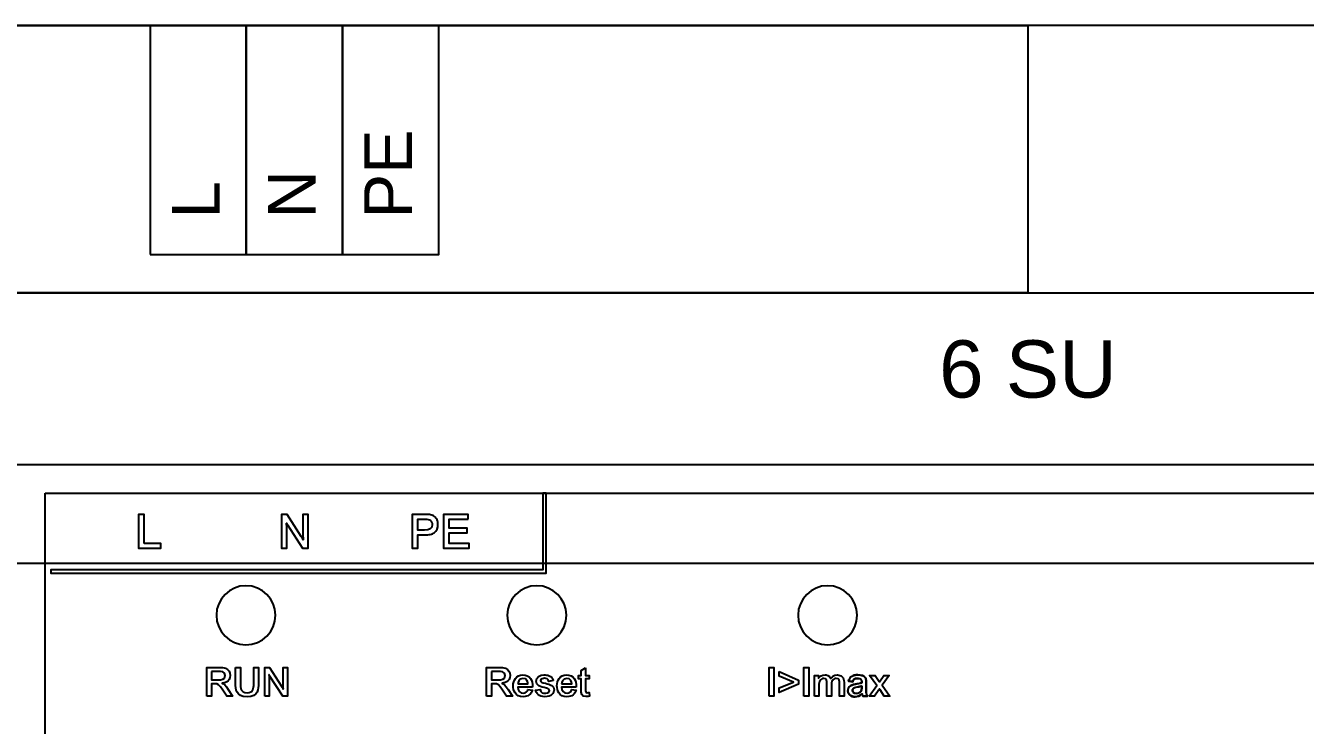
# Model space of a CAD drawing. Header units: millimetres. Extents: x 2151 to 5908, y -441 to 3322.
# Drawn here: x 3203.5 to 3270.6, y 2089.9 to 2126.6 of the extents above; entities that cross this region are included whole.
import ezdxf
from ezdxf.enums import TextEntityAlignment as Align

# ---------------------------------------------------------------- set-up
doc = ezdxf.new("R2010")
doc.units = ezdxf.units.MM
doc.layers.add('2DE_OBJ_Eti-Apparatus', color=7, linetype='Continuous', lineweight=25)
for name, color, linetype in [('Beschriftung', 7, 'Continuous'), ('Gehäuse', 7, 'Continuous'), ('Klemmen', 7, 'Continuous')]:
    doc.layers.add(name, color=color, linetype=linetype)
doc.styles.add('ARIAL', font='arial.ttf')
doc.styles.add('CP_ATTR', font='ARIAL.TTF')
doc.styles.get("Standard").update_dxf_attribs({"font": 'ARIAL.TTF'})

# ---------------------------------------------------------------- blocks, each defined once
blk = doc.blocks.new('2de_eti_9_4352_5ex0yz5')
at = {"linetype": 'Continuous'}
blk.add_line((716, 35), (0, 35), dxfattribs=at)
at = {"linetype": 'ByBlock', "style": 'CP_ATTR', "flags": 9}
for tag, p in [('CURRENT', (0, 5)), ('LINK', (0, 5)), ('CHARACTER', (0, 5)), ('POWER', (0, 5)), ('ORDER-NO', (0, 5)), ('PRODUCT-TYPE', (0, 5)), ('ARTICLE', (0, 5)), ('GROUP', (0, 5)), ('NUMBER', (0, 5)), ('NAME', (0, 5)), ('EL-STATUS', (0, 4.999)), ('FUNCTION', (0, 4.999)), ('ARTICLE-2', (0, 4.999)), ('ARTICLE-1', (0, 4.999)), ('VOLTAGE', (0, 4.999)), ('PRODUCER', (0, 4.999)), ('WEIGHT', (0.001, 5)), ('IP', (0.001, 5)), ('OTHER', (0.001, 5))]:
    blk.add_attdef(tag, text='', height=0.00005, dxfattribs=at).set_placement(p, align=Align.MIDDLE_LEFT)
blk = doc.blocks.new('Gehäuse_6_TE')
at = {"layer": 'Gehäuse'}
for p, q in [((0, 77), (108, 77)), ((0, 68), (108, 68))]:
    blk.add_line(p, q, dxfattribs=at)
for points in [[(0, 0), (108, 0), (108, 91), (0, 91)], [(0, 91), (54, 91), (54, 77), (0, 77)], [(108, 91), (54, 91), (54, 77), (108, 77)], [(2.5, 66.5), (105.5, 66.5), (105.5, 24.5), (2.5, 24.5)]]:
    blk.add_lwpolyline(points, close=True, dxfattribs=at)
at = {"layer": 'Gehäuse', "insert": (54, 72.986), "char_height": 3, "attachment_point": 5}
blk.add_mtext_dynamic_manual_height_columns('6 SU', width=11.12522, gutter_width=25.4, heights=[0], dxfattribs=at)
blk = doc.blocks.new('Terminal_3er_5')
at = {"layer": 'Klemmen'}
for points in [[(-7.56, -12), (-2.52, -12), (-2.52, 0), (-7.56, 0)], [(-2.52, -12), (2.52, -12), (2.52, 0), (-2.52, 0)], [(2.52, -12), (7.56, -12), (7.56, 0), (2.52, 0)]]:
    blk.add_lwpolyline(points, close=True, dxfattribs=at)
at = {"layer": 'Klemmen', "style": 'ARIAL'}
for tag, p in [('1', (-3.92, -10.1)), ('2', (1.12, -10.1)), ('3', (6.16, -10.1))]:
    blk.add_attdef(tag, p, '', height=2.5, rotation=90, dxfattribs=at)
blk = doc.blocks.new('STC-0960.01')
at = {"layer": 'Beschriftung'}
for points, knots in [([(28.755, 66.5), (28.755, 66.5), (28.755, 62.312), (28.755, 62.312), (28.755, 62.312), (28.755, 62.312), (2.8, 62.312), (2.8, 62.312), (2.8, 62.312), (2.8, 62.312), (2.8, 62.488), (2.8, 62.488), (2.8, 62.488), (2.8, 62.488), (28.578, 62.488), (28.578, 62.488), (28.578, 62.488), (28.578, 62.488), (28.578, 66.5), (28.578, 66.5), (28.578, 66.5), (28.578, 66.5), (28.755, 66.5), (28.755, 66.5)], [0, 0, 0, 0, 0.142857, 0.142857, 0.142857, 0.142857, 0.285714, 0.285714, 0.285714, 0.285714, 0.428571, 0.428571, 0.428571, 0.428571, 0.571429, 0.571429, 0.571429, 0.571429, 0.714286, 0.714286, 0.714286, 0.714286, 1, 1, 1, 1]), ([(7.683, 63.865), (7.683, 63.865), (8.562, 63.865), (8.562, 63.865), (8.562, 63.865), (8.562, 63.865), (8.562, 63.616), (8.562, 63.616), (8.562, 63.616), (8.562, 63.616), (7.391, 63.616), (7.391, 63.616), (7.391, 63.616), (7.391, 63.616), (7.391, 65.384), (7.391, 65.384), (7.391, 65.384), (7.391, 65.384), (7.683, 65.384), (7.683, 65.384), (7.683, 65.384), (7.683, 65.384), (7.683, 63.865), (7.683, 63.865)], [0, 0, 0, 0, 0.142857, 0.142857, 0.142857, 0.142857, 0.285714, 0.285714, 0.285714, 0.285714, 0.428571, 0.428571, 0.428571, 0.428571, 0.571429, 0.571429, 0.571429, 0.571429, 0.714286, 0.714286, 0.714286, 0.714286, 1, 1, 1, 1]), ([(15.914, 64.231), (15.942, 64.186), (15.962, 64.152), (15.976, 64.128), (15.976, 64.128), (15.989, 64.104), (16.001, 64.081), (16.013, 64.058), (16.013, 64.058), (16.013, 64.058), (16.018, 64.063), (16.018, 64.063), (16.018, 64.063), (16.013, 64.12), (16.01, 64.182), (16.01, 64.248), (16.01, 64.248), (16.01, 64.248), (16.01, 65.384), (16.01, 65.384), (16.01, 65.384), (16.01, 65.384), (16.279, 65.384), (16.279, 65.384), (16.279, 65.384), (16.279, 65.384), (16.279, 63.616), (16.279, 63.616), (16.279, 63.616), (16.279, 63.616), (15.988, 63.616), (15.988, 63.616), (15.988, 63.616), (15.988, 63.616), (15.195, 64.841), (15.195, 64.841), (15.195, 64.841), (15.174, 64.874), (15.159, 64.901), (15.151, 64.922), (15.151, 64.922), (15.151, 64.922), (15.146, 64.917), (15.146, 64.917), (15.146, 64.917), (15.152, 64.86), (15.156, 64.819), (15.156, 64.796), (15.156, 64.796), (15.156, 64.796), (15.156, 63.616), (15.156, 63.616), (15.156, 63.616), (15.156, 63.616), (14.887, 63.616), (14.887, 63.616), (14.887, 63.616), (14.887, 63.616), (14.887, 65.384), (14.887, 65.384), (14.887, 65.384), (14.887, 65.384), (15.176, 65.384), (15.176, 65.384), (15.176, 65.384), (15.176, 65.384), (15.914, 64.231), (15.914, 64.231)], [0, 0, 0, 0, 0.055556, 0.055556, 0.055556, 0.055556, 0.111111, 0.111111, 0.111111, 0.111111, 0.166667, 0.166667, 0.166667, 0.166667, 0.222222, 0.222222, 0.222222, 0.222222, 0.277778, 0.277778, 0.277778, 0.277778, 0.333333, 0.333333, 0.333333, 0.333333, 0.388889, 0.388889, 0.388889, 0.388889, 0.444444, 0.444444, 0.444444, 0.444444, 0.5, 0.5, 0.5, 0.5, 0.555556, 0.555556, 0.555556, 0.555556, 0.611111, 0.611111, 0.611111, 0.611111, 0.666667, 0.666667, 0.666667, 0.666667, 0.722222, 0.722222, 0.722222, 0.722222, 0.777778, 0.777778, 0.777778, 0.777778, 0.833333, 0.833333, 0.833333, 0.833333, 0.888889, 0.888889, 0.888889, 0.888889, 1, 1, 1, 1]), ([(22.901, 65.273), (22.958, 65.227), (23.003, 65.169), (23.035, 65.099), (23.035, 65.099), (23.068, 65.029), (23.084, 64.948), (23.084, 64.856), (23.084, 64.856), (23.084, 64.673), (23.019, 64.53), (22.891, 64.428), (22.891, 64.428), (22.835, 64.384), (22.765, 64.353), (22.68, 64.336), (22.68, 64.336), (22.595, 64.318), (22.498, 64.31), (22.39, 64.31), (22.39, 64.31), (22.39, 64.31), (22.024, 64.31), (22.024, 64.31), (22.024, 64.31), (22.024, 64.31), (22.024, 63.616), (22.024, 63.616), (22.024, 63.616), (22.024, 63.616), (21.733, 63.616), (21.733, 63.616), (21.733, 63.616), (21.733, 63.616), (21.733, 65.384), (21.733, 65.384), (21.733, 65.384), (21.733, 65.384), (22.395, 65.384), (22.395, 65.384), (22.395, 65.384), (22.518, 65.384), (22.619, 65.377), (22.698, 65.363), (22.698, 65.363), (22.777, 65.349), (22.845, 65.319), (22.901, 65.273)], [0, 0, 0, 0, 0.076923, 0.076923, 0.076923, 0.076923, 0.153846, 0.153846, 0.153846, 0.153846, 0.230769, 0.230769, 0.230769, 0.230769, 0.307692, 0.307692, 0.307692, 0.307692, 0.384615, 0.384615, 0.384615, 0.384615, 0.461538, 0.461538, 0.461538, 0.461538, 0.538462, 0.538462, 0.538462, 0.538462, 0.615385, 0.615385, 0.615385, 0.615385, 0.692308, 0.692308, 0.692308, 0.692308, 0.769231, 0.769231, 0.769231, 0.769231, 0.846154, 0.846154, 0.846154, 0.846154, 1, 1, 1, 1]), ([(22.782, 64.853), (22.782, 64.942), (22.753, 65.013), (22.693, 65.065), (22.693, 65.065), (22.66, 65.093), (22.62, 65.112), (22.571, 65.121), (22.571, 65.121), (22.523, 65.13), (22.465, 65.135), (22.397, 65.135), (22.397, 65.135), (22.397, 65.135), (22.024, 65.135), (22.024, 65.135), (22.024, 65.135), (22.024, 65.135), (22.024, 64.559), (22.024, 64.559), (22.024, 64.559), (22.024, 64.559), (22.38, 64.559), (22.38, 64.559), (22.38, 64.559), (22.648, 64.559), (22.782, 64.657), (22.782, 64.853)], [0, 0, 0, 0, 0.125, 0.125, 0.125, 0.125, 0.25, 0.25, 0.25, 0.25, 0.375, 0.375, 0.375, 0.375, 0.5, 0.5, 0.5, 0.5, 0.625, 0.625, 0.625, 0.625, 0.75, 0.75, 0.75, 0.75, 1, 1, 1, 1]), ([(24.674, 65.135), (24.674, 65.135), (23.671, 65.135), (23.671, 65.135), (23.671, 65.135), (23.671, 65.135), (23.671, 64.663), (23.671, 64.663), (23.671, 64.663), (23.671, 64.663), (24.607, 64.663), (24.607, 64.663), (24.607, 64.663), (24.607, 64.663), (24.607, 64.414), (24.607, 64.414), (24.607, 64.414), (24.607, 64.414), (23.671, 64.414), (23.671, 64.414), (23.671, 64.414), (23.671, 64.414), (23.671, 63.865), (23.671, 63.865), (23.671, 63.865), (23.671, 63.865), (24.711, 63.865), (24.711, 63.865), (24.711, 63.865), (24.711, 63.865), (24.711, 63.616), (24.711, 63.616), (24.711, 63.616), (24.711, 63.616), (23.38, 63.616), (23.38, 63.616), (23.38, 63.616), (23.38, 63.616), (23.38, 65.384), (23.38, 65.384), (23.38, 65.384), (23.38, 65.384), (24.674, 65.384), (24.674, 65.384), (24.674, 65.384), (24.674, 65.384), (24.674, 65.135), (24.674, 65.135)], [0, 0, 0, 0, 0.076923, 0.076923, 0.076923, 0.076923, 0.153846, 0.153846, 0.153846, 0.153846, 0.230769, 0.230769, 0.230769, 0.230769, 0.307692, 0.307692, 0.307692, 0.307692, 0.384615, 0.384615, 0.384615, 0.384615, 0.461538, 0.461538, 0.461538, 0.461538, 0.538462, 0.538462, 0.538462, 0.538462, 0.615385, 0.615385, 0.615385, 0.615385, 0.692308, 0.692308, 0.692308, 0.692308, 0.769231, 0.769231, 0.769231, 0.769231, 0.846154, 0.846154, 0.846154, 0.846154, 1, 1, 1, 1]), ([(13.02, 61.65), (13.876, 61.65), (14.57, 60.956), (14.57, 60.1), (14.57, 60.1), (14.57, 59.244), (13.876, 58.55), (13.02, 58.55), (13.02, 58.55), (12.164, 58.55), (11.47, 59.244), (11.47, 60.1), (11.47, 60.1), (11.47, 60.956), (12.164, 61.65), (13.02, 61.65)], [0, 0, 0, 0, 0.2, 0.2, 0.2, 0.2, 0.4, 0.4, 0.4, 0.4, 0.6, 0.6, 0.6, 0.6, 1, 1, 1, 1]), ([(28.26, 61.65), (29.115, 61.65), (29.81, 60.956), (29.81, 60.1), (29.81, 60.1), (29.81, 59.244), (29.115, 58.55), (28.26, 58.55), (28.26, 58.55), (27.404, 58.55), (26.71, 59.244), (26.71, 60.1), (26.71, 60.1), (26.71, 60.956), (27.404, 61.65), (28.26, 61.65)], [0, 0, 0, 0, 0.2, 0.2, 0.2, 0.2, 0.4, 0.4, 0.4, 0.4, 0.6, 0.6, 0.6, 0.6, 1, 1, 1, 1]), ([(43.5, 61.65), (44.356, 61.65), (45.05, 60.956), (45.05, 60.1), (45.05, 60.1), (45.05, 59.244), (44.356, 58.55), (43.5, 58.55), (43.5, 58.55), (42.645, 58.55), (41.95, 59.244), (41.95, 60.1), (41.95, 60.1), (41.95, 60.956), (42.645, 61.65), (43.5, 61.65)], [0, 0, 0, 0, 0.2, 0.2, 0.2, 0.2, 0.4, 0.4, 0.4, 0.4, 0.6, 0.6, 0.6, 0.6, 1, 1, 1, 1]), ([(10.972, 55.855), (10.972, 55.855), (11.222, 55.855), (11.222, 55.855), (11.222, 55.855), (11.222, 55.855), (11.222, 56.509), (11.222, 56.509), (11.222, 56.509), (11.222, 56.509), (11.374, 56.509), (11.374, 56.509), (11.374, 56.509), (11.567, 56.509), (11.607, 56.475), (11.804, 56.177), (11.804, 56.177), (11.804, 56.177), (12.016, 55.855), (12.016, 55.855), (12.016, 55.855), (12.016, 55.855), (12.321, 55.855), (12.321, 55.855), (12.321, 55.855), (12.321, 55.855), (12.094, 56.213), (12.094, 56.213), (12.094, 56.213), (11.946, 56.448), (11.859, 56.494), (11.783, 56.532), (11.783, 56.532), (11.783, 56.532), (11.783, 56.537), (11.783, 56.537), (11.783, 56.537), (11.859, 56.545), (12.198, 56.596), (12.198, 56.952), (12.198, 56.952), (12.198, 57.106), (12.12, 57.269), (11.954, 57.33), (11.954, 57.33), (11.847, 57.371), (11.751, 57.371), (11.631, 57.371), (11.631, 57.371), (11.631, 57.371), (10.972, 57.371), (10.972, 57.371), (10.972, 57.371), (10.972, 57.371), (10.972, 55.855), (10.972, 55.855)], [0, 0, 0, 0, 0.066667, 0.066667, 0.066667, 0.066667, 0.133333, 0.133333, 0.133333, 0.133333, 0.2, 0.2, 0.2, 0.2, 0.266667, 0.266667, 0.266667, 0.266667, 0.333333, 0.333333, 0.333333, 0.333333, 0.4, 0.4, 0.4, 0.4, 0.466667, 0.466667, 0.466667, 0.466667, 0.533333, 0.533333, 0.533333, 0.533333, 0.6, 0.6, 0.6, 0.6, 0.666667, 0.666667, 0.666667, 0.666667, 0.733333, 0.733333, 0.733333, 0.733333, 0.8, 0.8, 0.8, 0.8, 0.866667, 0.866667, 0.866667, 0.866667, 1, 1, 1, 1]), ([(11.222, 57.157), (11.222, 57.157), (11.588, 57.157), (11.588, 57.157), (11.588, 57.157), (11.707, 57.157), (11.94, 57.157), (11.94, 56.937), (11.94, 56.937), (11.94, 56.723), (11.73, 56.714), (11.559, 56.714), (11.559, 56.714), (11.559, 56.714), (11.222, 56.714), (11.222, 56.714), (11.222, 56.714), (11.222, 56.714), (11.222, 57.157), (11.222, 57.157)], [0, 0, 0, 0, 0.166667, 0.166667, 0.166667, 0.166667, 0.333333, 0.333333, 0.333333, 0.333333, 0.5, 0.5, 0.5, 0.5, 0.666667, 0.666667, 0.666667, 0.666667, 1, 1, 1, 1]), ([(12.479, 57.371), (12.479, 57.371), (12.479, 56.526), (12.479, 56.526), (12.479, 56.526), (12.479, 56.244), (12.484, 55.829), (13.081, 55.829), (13.081, 55.829), (13.677, 55.829), (13.677, 56.249), (13.677, 56.532), (13.677, 56.532), (13.677, 56.532), (13.677, 57.371), (13.677, 57.371), (13.677, 57.371), (13.677, 57.371), (13.428, 57.371), (13.428, 57.371), (13.428, 57.371), (13.428, 57.371), (13.428, 56.509), (13.428, 56.509), (13.428, 56.509), (13.428, 56.272), (13.419, 56.043), (13.078, 56.043), (13.078, 56.043), (12.729, 56.043), (12.729, 56.302), (12.729, 56.518), (12.729, 56.518), (12.729, 56.518), (12.729, 57.371), (12.729, 57.371), (12.729, 57.371), (12.729, 57.371), (12.479, 57.371), (12.479, 57.371)], [0, 0, 0, 0, 0.090909, 0.090909, 0.090909, 0.090909, 0.181818, 0.181818, 0.181818, 0.181818, 0.272727, 0.272727, 0.272727, 0.272727, 0.363636, 0.363636, 0.363636, 0.363636, 0.454545, 0.454545, 0.454545, 0.454545, 0.545455, 0.545455, 0.545455, 0.545455, 0.636364, 0.636364, 0.636364, 0.636364, 0.727273, 0.727273, 0.727273, 0.727273, 0.818182, 0.818182, 0.818182, 0.818182, 1, 1, 1, 1]), ([(14.003, 55.855), (14.003, 55.855), (14.234, 55.855), (14.234, 55.855), (14.234, 55.855), (14.234, 55.855), (14.234, 56.863), (14.234, 56.863), (14.234, 56.863), (14.234, 56.894), (14.228, 56.952), (14.226, 56.971), (14.226, 56.971), (14.226, 56.971), (14.23, 56.975), (14.23, 56.975), (14.23, 56.975), (14.236, 56.958), (14.243, 56.943), (14.26, 56.918), (14.26, 56.918), (14.26, 56.918), (14.947, 55.855), (14.947, 55.855), (14.947, 55.855), (14.947, 55.855), (15.197, 55.855), (15.197, 55.855), (15.197, 55.855), (15.197, 55.855), (15.197, 57.371), (15.197, 57.371), (15.197, 57.371), (15.197, 57.371), (14.967, 57.371), (14.967, 57.371), (14.967, 57.371), (14.967, 57.371), (14.967, 56.412), (14.967, 56.412), (14.967, 56.412), (14.967, 56.333), (14.971, 56.257), (14.973, 56.238), (14.973, 56.238), (14.973, 56.238), (14.969, 56.234), (14.969, 56.234), (14.969, 56.234), (14.937, 56.302), (14.928, 56.31), (14.886, 56.378), (14.886, 56.378), (14.886, 56.378), (14.251, 57.371), (14.251, 57.371), (14.251, 57.371), (14.251, 57.371), (14.003, 57.371), (14.003, 57.371), (14.003, 57.371), (14.003, 57.371), (14.003, 55.855), (14.003, 55.855)], [0, 0, 0, 0, 0.058824, 0.058824, 0.058824, 0.058824, 0.117647, 0.117647, 0.117647, 0.117647, 0.176471, 0.176471, 0.176471, 0.176471, 0.235294, 0.235294, 0.235294, 0.235294, 0.294118, 0.294118, 0.294118, 0.294118, 0.352941, 0.352941, 0.352941, 0.352941, 0.411765, 0.411765, 0.411765, 0.411765, 0.470588, 0.470588, 0.470588, 0.470588, 0.529412, 0.529412, 0.529412, 0.529412, 0.588235, 0.588235, 0.588235, 0.588235, 0.647059, 0.647059, 0.647059, 0.647059, 0.705882, 0.705882, 0.705882, 0.705882, 0.764706, 0.764706, 0.764706, 0.764706, 0.823529, 0.823529, 0.823529, 0.823529, 0.882353, 0.882353, 0.882353, 0.882353, 1, 1, 1, 1]), ([(25.634, 55.855), (25.634, 55.855), (25.884, 55.855), (25.884, 55.855), (25.884, 55.855), (25.884, 55.855), (25.884, 56.509), (25.884, 56.509), (25.884, 56.509), (25.884, 56.509), (26.036, 56.509), (26.036, 56.509), (26.036, 56.509), (26.229, 56.509), (26.269, 56.475), (26.466, 56.177), (26.466, 56.177), (26.466, 56.177), (26.678, 55.855), (26.678, 55.855), (26.678, 55.855), (26.678, 55.855), (26.983, 55.855), (26.983, 55.855), (26.983, 55.855), (26.983, 55.855), (26.756, 56.213), (26.756, 56.213), (26.756, 56.213), (26.608, 56.448), (26.521, 56.494), (26.445, 56.532), (26.445, 56.532), (26.445, 56.532), (26.445, 56.537), (26.445, 56.537), (26.445, 56.537), (26.521, 56.545), (26.86, 56.596), (26.86, 56.952), (26.86, 56.952), (26.86, 57.106), (26.782, 57.269), (26.616, 57.33), (26.616, 57.33), (26.509, 57.371), (26.413, 57.371), (26.293, 57.371), (26.293, 57.371), (26.293, 57.371), (25.634, 57.371), (25.634, 57.371), (25.634, 57.371), (25.634, 57.371), (25.634, 55.855), (25.634, 55.855)], [0, 0, 0, 0, 0.066667, 0.066667, 0.066667, 0.066667, 0.133333, 0.133333, 0.133333, 0.133333, 0.2, 0.2, 0.2, 0.2, 0.266667, 0.266667, 0.266667, 0.266667, 0.333333, 0.333333, 0.333333, 0.333333, 0.4, 0.4, 0.4, 0.4, 0.466667, 0.466667, 0.466667, 0.466667, 0.533333, 0.533333, 0.533333, 0.533333, 0.6, 0.6, 0.6, 0.6, 0.666667, 0.666667, 0.666667, 0.666667, 0.733333, 0.733333, 0.733333, 0.733333, 0.8, 0.8, 0.8, 0.8, 0.866667, 0.866667, 0.866667, 0.866667, 1, 1, 1, 1]), ([(25.884, 57.157), (25.884, 57.157), (26.25, 57.157), (26.25, 57.157), (26.25, 57.157), (26.369, 57.157), (26.602, 57.157), (26.602, 56.937), (26.602, 56.937), (26.602, 56.723), (26.392, 56.714), (26.221, 56.714), (26.221, 56.714), (26.221, 56.714), (25.884, 56.714), (25.884, 56.714), (25.884, 56.714), (25.884, 56.714), (25.884, 57.157), (25.884, 57.157)], [0, 0, 0, 0, 0.166667, 0.166667, 0.166667, 0.166667, 0.333333, 0.333333, 0.333333, 0.333333, 0.5, 0.5, 0.5, 0.5, 0.666667, 0.666667, 0.666667, 0.666667, 1, 1, 1, 1]), ([(30.814, 57.339), (30.814, 57.339), (30.579, 57.199), (30.579, 57.199), (30.579, 57.199), (30.579, 57.199), (30.579, 56.952), (30.579, 56.952), (30.579, 56.952), (30.579, 56.952), (30.443, 56.952), (30.443, 56.952), (30.443, 56.952), (30.443, 56.952), (30.443, 56.767), (30.443, 56.767), (30.443, 56.767), (30.443, 56.767), (30.579, 56.767), (30.579, 56.767), (30.579, 56.767), (30.579, 56.767), (30.579, 56.209), (30.579, 56.209), (30.579, 56.209), (30.579, 56.005), (30.579, 55.836), (30.854, 55.836), (30.854, 55.836), (30.943, 55.836), (30.994, 55.853), (31.03, 55.866), (31.03, 55.866), (31.03, 55.866), (31.004, 56.058), (31.004, 56.058), (31.004, 56.058), (30.985, 56.052), (30.945, 56.039), (30.898, 56.039), (30.898, 56.039), (30.814, 56.039), (30.814, 56.099), (30.814, 56.221), (30.814, 56.221), (30.814, 56.221), (30.814, 56.767), (30.814, 56.767), (30.814, 56.767), (30.814, 56.767), (31.006, 56.767), (31.006, 56.767), (31.006, 56.767), (31.006, 56.767), (31.006, 56.952), (31.006, 56.952), (31.006, 56.952), (31.006, 56.952), (30.814, 56.952), (30.814, 56.952), (30.814, 56.952), (30.814, 56.952), (30.814, 57.339), (30.814, 57.339)], [0, 0, 0, 0, 0.058824, 0.058824, 0.058824, 0.058824, 0.117647, 0.117647, 0.117647, 0.117647, 0.176471, 0.176471, 0.176471, 0.176471, 0.235294, 0.235294, 0.235294, 0.235294, 0.294118, 0.294118, 0.294118, 0.294118, 0.352941, 0.352941, 0.352941, 0.352941, 0.411765, 0.411765, 0.411765, 0.411765, 0.470588, 0.470588, 0.470588, 0.470588, 0.529412, 0.529412, 0.529412, 0.529412, 0.588235, 0.588235, 0.588235, 0.588235, 0.647059, 0.647059, 0.647059, 0.647059, 0.705882, 0.705882, 0.705882, 0.705882, 0.764706, 0.764706, 0.764706, 0.764706, 0.823529, 0.823529, 0.823529, 0.823529, 0.882353, 0.882353, 0.882353, 0.882353, 1, 1, 1, 1]), ([(40.431, 55.855), (40.431, 55.855), (40.681, 55.855), (40.681, 55.855), (40.681, 55.855), (40.681, 55.855), (40.681, 57.371), (40.681, 57.371), (40.681, 57.371), (40.681, 57.371), (40.431, 57.371), (40.431, 57.371), (40.431, 57.371), (40.431, 57.371), (40.431, 55.855), (40.431, 55.855)], [0, 0, 0, 0, 0.2, 0.2, 0.2, 0.2, 0.4, 0.4, 0.4, 0.4, 0.6, 0.6, 0.6, 0.6, 1, 1, 1, 1]), ([(40.958, 57.146), (40.958, 57.146), (40.958, 56.911), (40.958, 56.911), (40.958, 56.911), (40.958, 56.911), (41.72, 56.6), (41.72, 56.6), (41.72, 56.6), (41.72, 56.6), (40.958, 56.297), (40.958, 56.297), (40.958, 56.297), (40.958, 56.297), (40.958, 56.06), (40.958, 56.06), (40.958, 56.06), (40.958, 56.06), (41.978, 56.496), (41.978, 56.496), (41.978, 56.496), (41.978, 56.496), (41.978, 56.706), (41.978, 56.706), (41.978, 56.706), (41.978, 56.706), (40.958, 57.146), (40.958, 57.146)], [0, 0, 0, 0, 0.125, 0.125, 0.125, 0.125, 0.25, 0.25, 0.25, 0.25, 0.375, 0.375, 0.375, 0.375, 0.5, 0.5, 0.5, 0.5, 0.625, 0.625, 0.625, 0.625, 0.75, 0.75, 0.75, 0.75, 1, 1, 1, 1]), ([(42.26, 55.855), (42.26, 55.855), (42.509, 55.855), (42.509, 55.855), (42.509, 55.855), (42.509, 55.855), (42.509, 57.371), (42.509, 57.371), (42.509, 57.371), (42.509, 57.371), (42.26, 57.371), (42.26, 57.371), (42.26, 57.371), (42.26, 57.371), (42.26, 55.855), (42.26, 55.855)], [0, 0, 0, 0, 0.2, 0.2, 0.2, 0.2, 0.4, 0.4, 0.4, 0.4, 0.6, 0.6, 0.6, 0.6, 1, 1, 1, 1]), ([(28.041, 56.338), (28.049, 56.702), (27.895, 56.977), (27.529, 56.977), (27.529, 56.977), (27.167, 56.977), (27.025, 56.676), (27.025, 56.397), (27.025, 56.397), (27.025, 56.17), (27.12, 55.829), (27.548, 55.829), (27.548, 55.829), (27.819, 55.829), (27.971, 55.972), (28.03, 56.17), (28.03, 56.17), (28.03, 56.17), (27.793, 56.206), (27.793, 56.206), (27.793, 56.206), (27.77, 56.137), (27.719, 56.014), (27.554, 56.014), (27.554, 56.014), (27.376, 56.014), (27.273, 56.149), (27.266, 56.338), (27.266, 56.338), (27.266, 56.338), (28.041, 56.338), (28.041, 56.338)], [0, 0, 0, 0, 0.111111, 0.111111, 0.111111, 0.111111, 0.222222, 0.222222, 0.222222, 0.222222, 0.333333, 0.333333, 0.333333, 0.333333, 0.444444, 0.444444, 0.444444, 0.444444, 0.555556, 0.555556, 0.555556, 0.555556, 0.666667, 0.666667, 0.666667, 0.666667, 0.777778, 0.777778, 0.777778, 0.777778, 1, 1, 1, 1]), ([(27.266, 56.505), (27.27, 56.554), (27.304, 56.793), (27.537, 56.793), (27.537, 56.793), (27.755, 56.793), (27.793, 56.602), (27.8, 56.505), (27.8, 56.505), (27.8, 56.505), (27.266, 56.505), (27.266, 56.505)], [0, 0, 0, 0, 0.25, 0.25, 0.25, 0.25, 0.5, 0.5, 0.5, 0.5, 1, 1, 1, 1]), ([(29.123, 56.676), (29.07, 56.952), (28.79, 56.977), (28.644, 56.977), (28.644, 56.977), (28.424, 56.977), (28.231, 56.863), (28.231, 56.649), (28.231, 56.649), (28.231, 56.416), (28.433, 56.359), (28.771, 56.28), (28.771, 56.28), (28.89, 56.253), (28.921, 56.215), (28.921, 56.16), (28.921, 56.16), (28.921, 56.014), (28.723, 56.01), (28.689, 56.01), (28.689, 56.01), (28.608, 56.01), (28.46, 56.033), (28.43, 56.213), (28.43, 56.213), (28.43, 56.213), (28.198, 56.177), (28.198, 56.177), (28.198, 56.177), (28.229, 56.016), (28.361, 55.829), (28.691, 55.829), (28.691, 55.829), (29.032, 55.829), (29.163, 56.022), (29.163, 56.194), (29.163, 56.194), (29.163, 56.416), (28.97, 56.475), (28.712, 56.535), (28.712, 56.535), (28.517, 56.579), (28.454, 56.609), (28.454, 56.678), (28.454, 56.678), (28.454, 56.78), (28.598, 56.797), (28.667, 56.797), (28.667, 56.797), (28.737, 56.797), (28.873, 56.78), (28.898, 56.638), (28.898, 56.638), (28.898, 56.638), (29.123, 56.676), (29.123, 56.676)], [0, 0, 0, 0, 0.066667, 0.066667, 0.066667, 0.066667, 0.133333, 0.133333, 0.133333, 0.133333, 0.2, 0.2, 0.2, 0.2, 0.266667, 0.266667, 0.266667, 0.266667, 0.333333, 0.333333, 0.333333, 0.333333, 0.4, 0.4, 0.4, 0.4, 0.466667, 0.466667, 0.466667, 0.466667, 0.533333, 0.533333, 0.533333, 0.533333, 0.6, 0.6, 0.6, 0.6, 0.666667, 0.666667, 0.666667, 0.666667, 0.733333, 0.733333, 0.733333, 0.733333, 0.8, 0.8, 0.8, 0.8, 0.866667, 0.866667, 0.866667, 0.866667, 1, 1, 1, 1]), ([(30.333, 56.338), (30.342, 56.702), (30.187, 56.977), (29.821, 56.977), (29.821, 56.977), (29.459, 56.977), (29.317, 56.676), (29.317, 56.397), (29.317, 56.397), (29.317, 56.17), (29.413, 55.829), (29.84, 55.829), (29.84, 55.829), (30.111, 55.829), (30.263, 55.972), (30.323, 56.17), (30.323, 56.17), (30.323, 56.17), (30.086, 56.206), (30.086, 56.206), (30.086, 56.206), (30.062, 56.137), (30.012, 56.014), (29.847, 56.014), (29.847, 56.014), (29.669, 56.014), (29.565, 56.149), (29.559, 56.338), (29.559, 56.338), (29.559, 56.338), (30.333, 56.338), (30.333, 56.338)], [0, 0, 0, 0, 0.111111, 0.111111, 0.111111, 0.111111, 0.222222, 0.222222, 0.222222, 0.222222, 0.333333, 0.333333, 0.333333, 0.333333, 0.444444, 0.444444, 0.444444, 0.444444, 0.555556, 0.555556, 0.555556, 0.555556, 0.666667, 0.666667, 0.666667, 0.666667, 0.777778, 0.777778, 0.777778, 0.777778, 1, 1, 1, 1]), ([(29.559, 56.505), (29.563, 56.554), (29.597, 56.793), (29.83, 56.793), (29.83, 56.793), (30.048, 56.793), (30.086, 56.602), (30.092, 56.505), (30.092, 56.505), (30.092, 56.505), (29.559, 56.505), (29.559, 56.505)], [0, 0, 0, 0, 0.25, 0.25, 0.25, 0.25, 0.5, 0.5, 0.5, 0.5, 1, 1, 1, 1]), ([(42.812, 55.855), (42.812, 55.855), (43.047, 55.855), (43.047, 55.855), (43.047, 55.855), (43.047, 55.855), (43.047, 56.407), (43.047, 56.407), (43.047, 56.407), (43.047, 56.53), (43.053, 56.604), (43.091, 56.678), (43.091, 56.678), (43.123, 56.738), (43.206, 56.789), (43.297, 56.789), (43.297, 56.789), (43.466, 56.789), (43.468, 56.623), (43.468, 56.515), (43.468, 56.515), (43.468, 56.515), (43.468, 55.855), (43.468, 55.855), (43.468, 55.855), (43.468, 55.855), (43.703, 55.855), (43.703, 55.855), (43.703, 55.855), (43.703, 55.855), (43.703, 56.441), (43.703, 56.441), (43.703, 56.441), (43.703, 56.537), (43.707, 56.6), (43.748, 56.676), (43.748, 56.676), (43.782, 56.742), (43.866, 56.789), (43.947, 56.789), (43.947, 56.789), (44.124, 56.789), (44.124, 56.632), (44.124, 56.518), (44.124, 56.518), (44.124, 56.518), (44.124, 55.855), (44.124, 55.855), (44.124, 55.855), (44.124, 55.855), (44.359, 55.855), (44.359, 55.855), (44.359, 55.855), (44.359, 55.855), (44.359, 56.585), (44.359, 56.585), (44.359, 56.585), (44.359, 56.67), (44.359, 56.977), (44.014, 56.977), (44.014, 56.977), (43.805, 56.977), (43.712, 56.848), (43.674, 56.793), (43.674, 56.793), (43.597, 56.968), (43.42, 56.977), (43.365, 56.977), (43.365, 56.977), (43.21, 56.977), (43.1, 56.903), (43.03, 56.801), (43.03, 56.801), (43.03, 56.801), (43.026, 56.801), (43.026, 56.801), (43.026, 56.801), (43.026, 56.801), (43.026, 56.952), (43.026, 56.952), (43.026, 56.952), (43.026, 56.952), (42.812, 56.952), (42.812, 56.952), (42.812, 56.952), (42.812, 56.952), (42.812, 55.855), (42.812, 55.855)], [0, 0, 0, 0, 0.043478, 0.043478, 0.043478, 0.043478, 0.086957, 0.086957, 0.086957, 0.086957, 0.130435, 0.130435, 0.130435, 0.130435, 0.173913, 0.173913, 0.173913, 0.173913, 0.217391, 0.217391, 0.217391, 0.217391, 0.26087, 0.26087, 0.26087, 0.26087, 0.304348, 0.304348, 0.304348, 0.304348, 0.347826, 0.347826, 0.347826, 0.347826, 0.391304, 0.391304, 0.391304, 0.391304, 0.434783, 0.434783, 0.434783, 0.434783, 0.478261, 0.478261, 0.478261, 0.478261, 0.521739, 0.521739, 0.521739, 0.521739, 0.565217, 0.565217, 0.565217, 0.565217, 0.608696, 0.608696, 0.608696, 0.608696, 0.652174, 0.652174, 0.652174, 0.652174, 0.695652, 0.695652, 0.695652, 0.695652, 0.73913, 0.73913, 0.73913, 0.73913, 0.782609, 0.782609, 0.782609, 0.782609, 0.826087, 0.826087, 0.826087, 0.826087, 0.869565, 0.869565, 0.869565, 0.869565, 0.913043, 0.913043, 0.913043, 0.913043, 1, 1, 1, 1]), ([(45.082, 56.975), (45.273, 56.975), (45.403, 56.925), (45.474, 56.825), (45.474, 56.825), (45.494, 56.795), (45.506, 56.758), (45.512, 56.714), (45.512, 56.714), (45.518, 56.669), (45.521, 56.617), (45.521, 56.558), (45.521, 56.558), (45.521, 56.558), (45.518, 56.166), (45.518, 56.166), (45.518, 56.166), (45.518, 56.035), (45.54, 55.931), (45.582, 55.853), (45.582, 55.853), (45.582, 55.853), (45.343, 55.853), (45.343, 55.853), (45.343, 55.853), (45.323, 55.903), (45.31, 55.946), (45.305, 55.982), (45.305, 55.982), (45.197, 55.879), (45.075, 55.828), (44.936, 55.828), (44.936, 55.828), (44.821, 55.828), (44.729, 55.857), (44.662, 55.916), (44.662, 55.916), (44.595, 55.974), (44.562, 56.051), (44.562, 56.147), (44.562, 56.147), (44.562, 56.228), (44.586, 56.294), (44.634, 56.345), (44.634, 56.345), (44.682, 56.397), (44.745, 56.435), (44.824, 56.459), (44.824, 56.459), (44.872, 56.473), (44.941, 56.487), (45.032, 56.501), (45.032, 56.501), (45.087, 56.509), (45.132, 56.517), (45.169, 56.525), (45.169, 56.525), (45.206, 56.533), (45.245, 56.544), (45.286, 56.558), (45.286, 56.558), (45.286, 56.558), (45.288, 56.613), (45.288, 56.613), (45.288, 56.613), (45.288, 56.647), (45.282, 56.676), (45.271, 56.7), (45.271, 56.7), (45.258, 56.725), (45.234, 56.747), (45.2, 56.764), (45.2, 56.764), (45.165, 56.782), (45.123, 56.791), (45.072, 56.791), (45.072, 56.791), (44.991, 56.791), (44.932, 56.777), (44.895, 56.751), (44.895, 56.751), (44.858, 56.724), (44.83, 56.679), (44.814, 56.615), (44.814, 56.615), (44.814, 56.615), (44.593, 56.655), (44.593, 56.655), (44.593, 56.655), (44.627, 56.764), (44.683, 56.844), (44.761, 56.897), (44.761, 56.897), (44.838, 56.949), (44.945, 56.975), (45.082, 56.975)], [0, 0, 0, 0, 0.04, 0.04, 0.04, 0.04, 0.08, 0.08, 0.08, 0.08, 0.12, 0.12, 0.12, 0.12, 0.16, 0.16, 0.16, 0.16, 0.2, 0.2, 0.2, 0.2, 0.24, 0.24, 0.24, 0.24, 0.28, 0.28, 0.28, 0.28, 0.32, 0.32, 0.32, 0.32, 0.36, 0.36, 0.36, 0.36, 0.4, 0.4, 0.4, 0.4, 0.44, 0.44, 0.44, 0.44, 0.48, 0.48, 0.48, 0.48, 0.52, 0.52, 0.52, 0.52, 0.56, 0.56, 0.56, 0.56, 0.6, 0.6, 0.6, 0.6, 0.64, 0.64, 0.64, 0.64, 0.68, 0.68, 0.68, 0.68, 0.72, 0.72, 0.72, 0.72, 0.76, 0.76, 0.76, 0.76, 0.8, 0.8, 0.8, 0.8, 0.84, 0.84, 0.84, 0.84, 0.88, 0.88, 0.88, 0.88, 0.92, 0.92, 0.92, 0.92, 1, 1, 1, 1]), ([(44.817, 56.617), (44.846, 56.723), (44.886, 56.793), (45.077, 56.793), (45.077, 56.793), (45.119, 56.793), (45.27, 56.78), (45.287, 56.662), (45.287, 56.662), (45.291, 56.628), (45.291, 56.592), (45.289, 56.56), (45.289, 56.56), (45.206, 56.53), (45.058, 56.505), (44.982, 56.494), (44.982, 56.494), (44.863, 56.475), (44.565, 56.429), (44.565, 56.149), (44.565, 56.149), (44.565, 55.959), (44.707, 55.829), (44.939, 55.829), (44.939, 55.829), (45.138, 55.829), (45.259, 55.938), (45.308, 55.984), (45.308, 55.984), (45.314, 55.948), (45.323, 55.914), (45.346, 55.855), (45.346, 55.855), (45.346, 55.855), (45.585, 55.855), (45.585, 55.855), (45.585, 55.855), (45.562, 55.9), (45.524, 55.969), (45.521, 56.168), (45.521, 56.168), (45.521, 56.168), (45.524, 56.56), (45.524, 56.56), (45.524, 56.56), (45.524, 56.746), (45.5, 56.812), (45.441, 56.869), (45.441, 56.869), (45.361, 56.947), (45.24, 56.977), (45.085, 56.977), (45.085, 56.977), (44.732, 56.977), (44.645, 56.801), (44.597, 56.657), (44.597, 56.657), (44.597, 56.657), (44.817, 56.617), (44.817, 56.617)], [0, 0, 0, 0, 0.0625, 0.0625, 0.0625, 0.0625, 0.125, 0.125, 0.125, 0.125, 0.1875, 0.1875, 0.1875, 0.1875, 0.25, 0.25, 0.25, 0.25, 0.3125, 0.3125, 0.3125, 0.3125, 0.375, 0.375, 0.375, 0.375, 0.4375, 0.4375, 0.4375, 0.4375, 0.5, 0.5, 0.5, 0.5, 0.5625, 0.5625, 0.5625, 0.5625, 0.625, 0.625, 0.625, 0.625, 0.6875, 0.6875, 0.6875, 0.6875, 0.75, 0.75, 0.75, 0.75, 0.8125, 0.8125, 0.8125, 0.8125, 0.875, 0.875, 0.875, 0.875, 1, 1, 1, 1]), ([(45.082, 56.342), (45.02, 56.332), (44.971, 56.322), (44.933, 56.311), (44.933, 56.311), (44.896, 56.301), (44.865, 56.284), (44.84, 56.261), (44.84, 56.261), (44.815, 56.237), (44.803, 56.205), (44.803, 56.164), (44.803, 56.164), (44.803, 56.123), (44.819, 56.086), (44.851, 56.052), (44.851, 56.052), (44.882, 56.018), (44.933, 56.001), (45.002, 56.001), (45.002, 56.001), (45.036, 56.001), (45.074, 56.008), (45.117, 56.022), (45.117, 56.022), (45.16, 56.037), (45.199, 56.065), (45.234, 56.108), (45.234, 56.108), (45.268, 56.151), (45.286, 56.211), (45.286, 56.287), (45.286, 56.287), (45.286, 56.287), (45.286, 56.393), (45.286, 56.393), (45.286, 56.393), (45.26, 56.382), (45.229, 56.372), (45.191, 56.363), (45.191, 56.363), (45.154, 56.355), (45.118, 56.348), (45.082, 56.342)], [0, 0, 0, 0, 0.083333, 0.083333, 0.083333, 0.083333, 0.166667, 0.166667, 0.166667, 0.166667, 0.25, 0.25, 0.25, 0.25, 0.333333, 0.333333, 0.333333, 0.333333, 0.416667, 0.416667, 0.416667, 0.416667, 0.5, 0.5, 0.5, 0.5, 0.583333, 0.583333, 0.583333, 0.583333, 0.666667, 0.666667, 0.666667, 0.666667, 0.75, 0.75, 0.75, 0.75, 0.833333, 0.833333, 0.833333, 0.833333, 1, 1, 1, 1]), ([(45.289, 56.395), (45.289, 56.253), (45.289, 56.196), (45.253, 56.135), (45.253, 56.135), (45.202, 56.05), (45.105, 56.003), (45.005, 56.003), (45.005, 56.003), (44.846, 56.003), (44.806, 56.105), (44.806, 56.166), (44.806, 56.166), (44.806, 56.295), (44.944, 56.319), (45.028, 56.333), (45.028, 56.333), (45.117, 56.348), (45.217, 56.367), (45.289, 56.395)], [0, 0, 0, 0, 0.166667, 0.166667, 0.166667, 0.166667, 0.333333, 0.333333, 0.333333, 0.333333, 0.5, 0.5, 0.5, 0.5, 0.666667, 0.666667, 0.666667, 0.666667, 1, 1, 1, 1]), ([(45.678, 55.855), (45.678, 55.855), (45.958, 55.855), (45.958, 55.855), (45.958, 55.855), (45.958, 55.855), (46.18, 56.192), (46.18, 56.192), (46.18, 56.192), (46.19, 56.206), (46.19, 56.206), (46.216, 56.247), (46.216, 56.247), (46.228, 56.228), (46.231, 56.221), (46.248, 56.196), (46.248, 56.196), (46.248, 56.196), (46.472, 55.855), (46.472, 55.855), (46.472, 55.855), (46.472, 55.855), (46.762, 55.855), (46.762, 55.855), (46.762, 55.855), (46.762, 55.855), (46.353, 56.435), (46.353, 56.435), (46.353, 56.435), (46.353, 56.435), (46.73, 56.952), (46.73, 56.952), (46.73, 56.952), (46.73, 56.952), (46.451, 56.952), (46.451, 56.952), (46.451, 56.952), (46.451, 56.952), (46.214, 56.609), (46.214, 56.609), (46.214, 56.609), (46.201, 56.63), (46.201, 56.632), (46.173, 56.674), (46.173, 56.674), (46.173, 56.674), (45.991, 56.952), (45.991, 56.952), (45.991, 56.952), (45.991, 56.952), (45.701, 56.952), (45.701, 56.952), (45.701, 56.952), (45.701, 56.952), (46.076, 56.422), (46.076, 56.422), (46.076, 56.422), (46.076, 56.422), (45.678, 55.855), (45.678, 55.855)], [0, 0, 0, 0, 0.0625, 0.0625, 0.0625, 0.0625, 0.125, 0.125, 0.125, 0.125, 0.1875, 0.1875, 0.1875, 0.1875, 0.25, 0.25, 0.25, 0.25, 0.3125, 0.3125, 0.3125, 0.3125, 0.375, 0.375, 0.375, 0.375, 0.4375, 0.4375, 0.4375, 0.4375, 0.5, 0.5, 0.5, 0.5, 0.5625, 0.5625, 0.5625, 0.5625, 0.625, 0.625, 0.625, 0.625, 0.6875, 0.6875, 0.6875, 0.6875, 0.75, 0.75, 0.75, 0.75, 0.8125, 0.8125, 0.8125, 0.8125, 0.875, 0.875, 0.875, 0.875, 1, 1, 1, 1])]:
    blk.add_open_spline(points, degree=3, knots=knots, dxfattribs=at)
blk.add_blockref('Gehäuse_6_TE', (0, 0))
blk.add_blockref('Terminal_3er_5', (15.56, 91)).add_auto_attribs({'1': 'L', '2': 'N', '3': 'PE'})
blk = doc.blocks.new('MDT_CAD_STC-096001')
blk.add_blockref('STC-0960.01', (10, 10))

msp = doc.modelspace()

# ---------------------------------------------------------------- block references
msp.add_blockref('MDT_CAD_STC-096001', (3192.016, 2025.615))
at = {"layer": '2DE_OBJ_Eti-Apparatus'}
msp.add_blockref('2de_eti_9_4352_5ex0yz5', (3168.016, 2063.431), dxfattribs=at)

doc.saveas('drawing.dxf')
